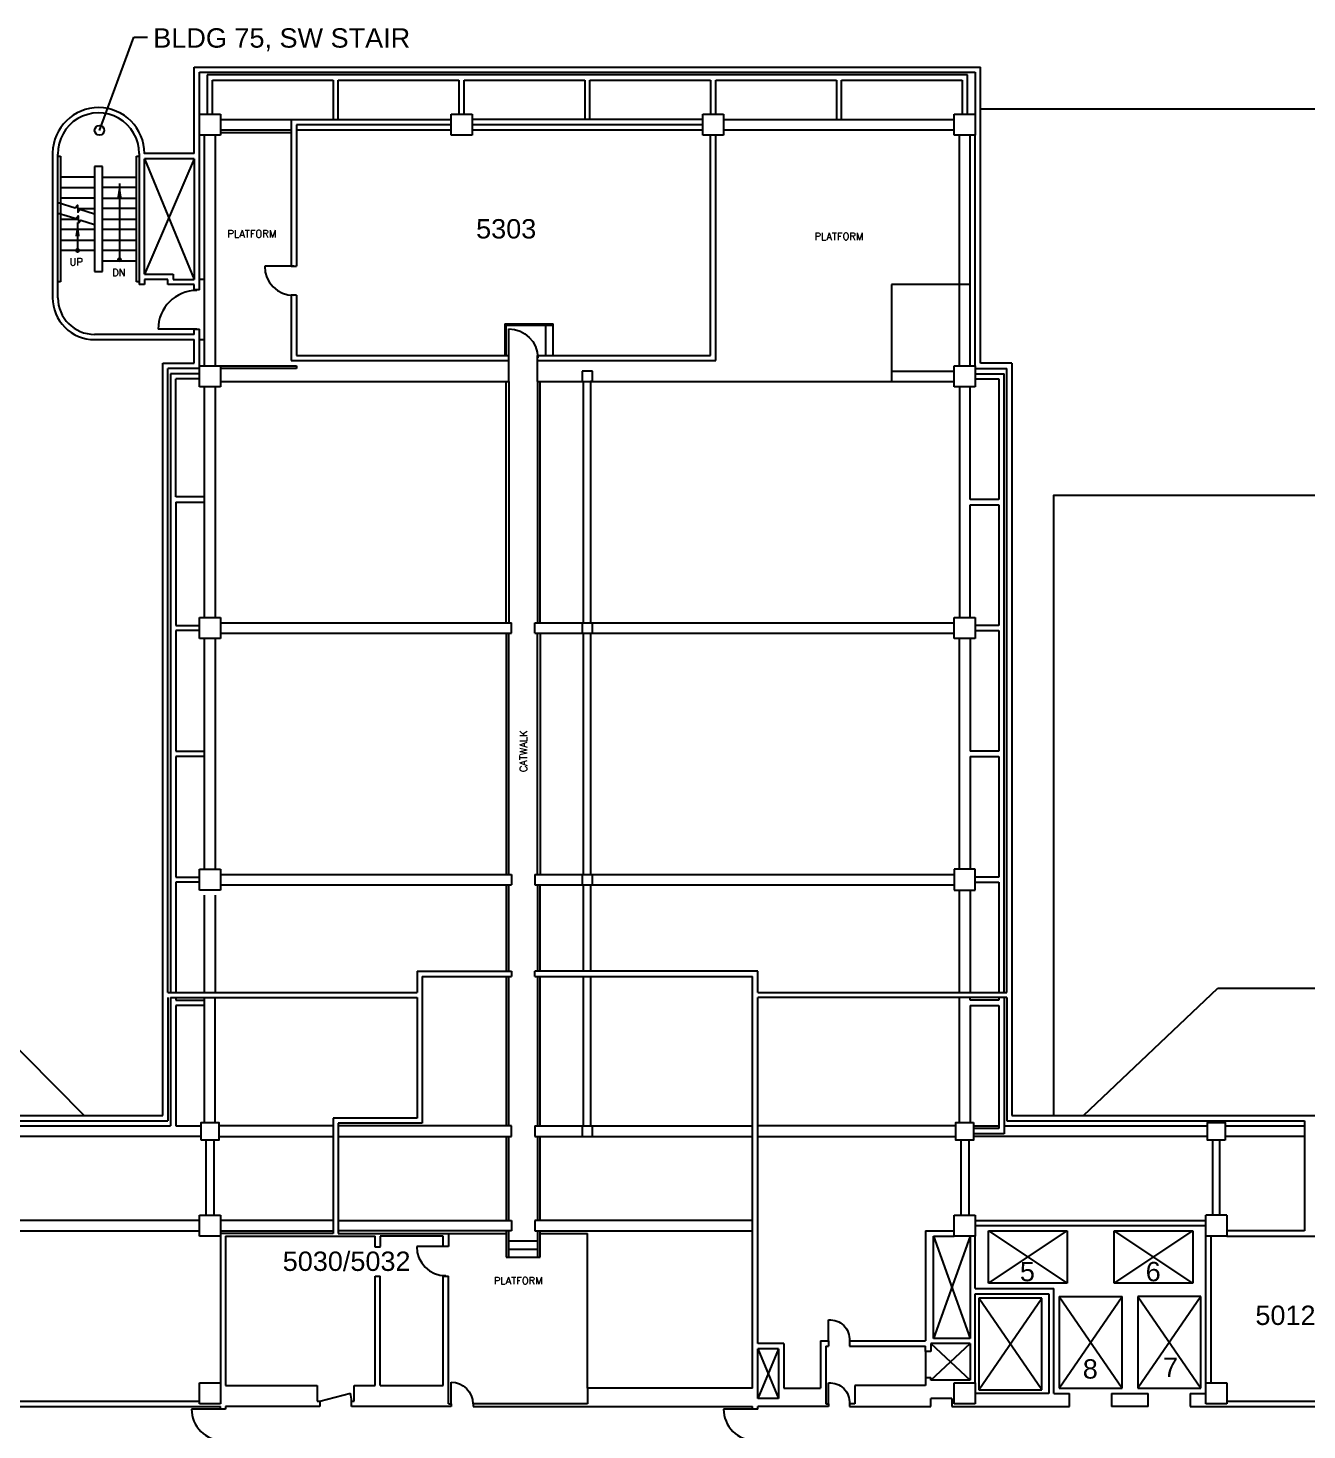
# Model space of a CAD drawing. Extents: x 338 to 7662, y 1563 to 4790.
# Drawn here: x 4434 to 6019, y 3052 to 4790 of the extents above; entities that cross this region are included whole.
import ezdxf
from ezdxf.enums import TextEntityAlignment as Align

# ---------------------------------------------------------------- set-up
doc = ezdxf.new("R2010")
doc.units = 0
doc.header["$LTSCALE"] = 150
doc.header["$MEASUREMENT"] = 0
doc.layers.get('0').update_dxf_attribs({"linetype": 'CONTINUOUS'})
for name, color, linetype in [('A-ANNO-TEXT', 4, 'CONTINUOUS'), ('A-ANNO-TEXT-STAIR', 4, 'CONTINUOUS'), ('A-ANNO-TX192', 4, 'CONTINUOUS'), ('A-COLS', 5, 'CONTINUOUS'), ('A-DOOR', 2, 'CONTINUOUS'), ('A-FLOR-BEAM', 1, 'CONTINUOUS'), ('A-FLOR-EVTR', 2, 'CONTINUOUS'), ('A-FLOR-HRAL', 1, 'CONTINUOUS'), ('A-FLOR-STRS', 2, 'CONTINUOUS'), ('A-ROOF-LEVL-FINE', 1, 'CONTINUOUS'), ('A-ROOF-LEVL-MED', 2, 'CONTINUOUS'), ('A-SHFT', 1, 'CONTINUOUS'), ('A-WALL-FULL', 6, 'CONTINUOUS'), ('X-ELEC', 1, 'CONTINUOUS')]:
    doc.layers.add(name, color=color, linetype=linetype)
doc.styles.add('ARIAL', font='arial.ttf')
doc.styles.add('AT', font='ARCHTITL.shx', dxfattribs={"width": 0.9})
doc.styles.get("Standard").update_dxf_attribs({"font": 'SIMPLEX'})
doc.dimstyles.new('DIM-96', dxfattribs={"dimscale": 96, "dimtxt": 0.18, "dimasz": 0.18, "dimexe": 0.18, "dimexo": 0.0625, "dimgap": 0.09, "dimtad": 0, "dimtih": 1, "dimtoh": 1, "dimdec": 4, "dimzin": 0, "dimdsep": 46, "dimlunit": 4, "dimtxsty": 'Standard', "dimcen": 0.09, "dimadec": 0, "dimazin": 0, "dimtfac": 1, "dimtdec": 4, "dimtofl": 0, "dimtmove": 2, "dimatfit": 3, "dimfxl": 1, "dimtolj": 1, "dimtzin": 0, "dimarcsym": 0})
doc.dimstyles.new('DIM1-4', dxfattribs={"dimscale": 48, "dimtxt": 0.09375, "dimasz": 0.125, "dimexe": 0.125, "dimexo": 0.09375, "dimgap": 0, "dimtad": 1, "dimdec": 6, "dimzin": 7, "dimdsep": 46, "dimlunit": 4, "dimtxsty": 'AT', "dimblk": 'TICK', "dimblk1": 'ARROW', "dimblk2": 'ARROW', "dimsah": 1, "dimcen": 2.25, "dimdle": 1.5, "dimadec": 0, "dimazin": 0, "dimtfac": 1, "dimtdec": 6, "dimtix": 1, "dimtofl": 0, "dimtmove": 2, "dimatfit": 3, "dimldrblk": 'ARROW', "dimfxl": 1, "dimtolj": 1, "dimtzin": 3, "dimarcsym": 0})

# ---------------------------------------------------------------- blocks, each defined once
blk = doc.blocks.new('ARROW')
at = {"layer": 'X-ELEC'}
for p, q in [((5, 14), (-5, 14)), ((-5, 14), (0, 0)), ((0, 0), (5, 14))]:
    blk.add_line(p, q, dxfattribs=at)
blk.add_solid([(-5, 14), (0, 1), (5, 14)], dxfattribs=at)
blk = doc.blocks.new('TICK')
for p, q in [((0.99, 0), (-0.99, 0)), ((-0.22, -0.22), (0.22, 0.22))]:
    blk.add_line(p, q)

msp = doc.modelspace()

# ---------------------------------------------------------------- linework, layer by layer
at = {"layer": 'A-ANNO-TEXT', "linetype": 'Continuous'}
for points in [[(4470.9, 4573.4), (4492, 4566.9), (4494.7, 4570.4), (4495.1, 4561.6), (4497.7, 4565.1), (4516, 4559.5)], [(4470.9, 4560.4), (4493.1, 4553.5), (4495.8, 4557), (4496.2, 4548.2), (4498.9, 4551.7), (4516, 4546.4)]]:
    msp.add_lwpolyline(points, dxfattribs=at)
at = {"layer": 'A-ANNO-TEXT', "const_width": 3}
for points in [[(4494.9, 4515.5, 1), (4494.9, 4512.5, 1)], [(4546.9, 4504, 1), (4546.9, 4501, 1)]]:
    msp.add_lwpolyline(points, format="xyb", close=True, dxfattribs=at)
at = {"layer": 'A-COLS'}
for p, q in [((4646, 4683), (4672, 4683)), ((4646, 4657), (4646, 4683)), ((4672, 4683), (4672, 4657)), ((4958, 4683), (4984, 4683)), ((4958, 4657), (4958, 4683)), ((4984, 4683), (4984, 4657)), ((5270, 4657), (5270, 4683)), ((5270, 4683), (5296, 4683)), ((5296, 4683), (5296, 4657)), ((5582, 4683), (5608, 4683)), ((5582, 4657), (5582, 4683)), ((5608, 4683), (5608, 4657)), ((4672, 4657), (4646, 4657)), ((4984, 4657), (4958, 4657)), ((5296, 4657), (5270, 4657)), ((5608, 4657), (5582, 4657)), ((4646, 4371), (4672, 4371)), ((4646, 4345), (4646, 4371)), ((4672, 4371), (4672, 4345)), ((5582, 4371), (5608, 4371)), ((5582, 4345), (5582, 4371)), ((5608, 4371), (5608, 4345)), ((4672, 4345), (4646, 4345)), ((5608, 4345), (5582, 4345)), ((4646, 4059), (4672, 4059)), ((4646, 4033), (4646, 4059)), ((4672, 4059), (4672, 4033)), ((5582, 4033), (5582, 4059)), ((5582, 4059), (5608, 4059)), ((5608, 4059), (5608, 4033)), ((4672, 4033), (4646, 4033)), ((5608, 4033), (5582, 4033)), ((4646, 3721), (4646, 3747)), ((4646, 3747), (4672, 3747)), ((4672, 3747), (4672, 3721)), ((5582, 3747), (5582, 3721)), ((5608, 3747), (5582, 3747)), ((5608, 3721), (5608, 3747)), ((4672, 3721), (4646, 3721)), ((5582, 3721), (5608, 3721)), ((4646, 3318), (4672, 3318)), ((4646, 3292), (4646, 3318)), ((4672, 3318), (4672, 3292)), ((5582, 3318), (5608, 3318)), ((5582, 3292), (5582, 3318)), ((5608, 3318), (5608, 3292)), ((5894, 3292), (5894, 3318)), ((5920, 3318), (5894, 3318)), ((5920, 3318), (5920, 3292)), ((4672, 3292), (4646, 3292)), ((5608, 3292), (5582, 3292)), ((5920, 3292), (5894, 3292)), ((4646, 3084), (4646, 3110)), ((4646, 3110), (4672, 3110)), ((4672, 3110), (4672, 3084)), ((5582, 3084), (5582, 3110)), ((5582, 3110), (5608, 3110)), ((5608, 3110), (5608, 3084)), ((5894, 3110), (5920, 3110)), ((5894, 3084), (5894, 3110)), ((5920, 3110), (5920, 3084)), ((4672, 3084), (4646, 3084)), ((5608, 3084), (5582, 3084)), ((5920, 3084), (5894, 3084))]:
    msp.add_line(p, q, dxfattribs=at)
for points in [[(4648, 3411), (4648, 3433), (4670, 3433), (4670, 3411)], [(5606, 3433), (5606, 3411), (5584, 3411), (5584, 3433)], [(5918, 3411), (5896, 3411), (5896, 3433), (5918, 3433)]]:
    msp.add_lwpolyline(points, close=True, dxfattribs=at)
at = {"layer": 'A-DOOR'}
for p, q in [((4763, 4494.5), (4727, 4494.5)), ((4642.8, 4416.5), (4594.8, 4416.5)), ((5029.5, 4380.8), (5029.5, 4416.8)), ((4951.5, 3279), (4915.5, 3279)), ((5426, 3162), (5426, 3188)), ((4795.5, 3087.2), (4833.2, 3097.3)), ((4958, 3084), (4958, 3111)), ((5426, 3084), (5426, 3110)), ((4675.3, 3077.5), (4636.3, 3077.5)), ((5335, 3077.5), (5296, 3077.5))]:
    msp.add_line(p, q, dxfattribs=at)
msp.add_arc((4795.5, 3087.2), 39, 0, 15, dxfattribs=at)
for centre, major_axis, start_param, end_param in [((4763, 4494.5), (-25.5, 25.5), 0.785398, 2.356194), ((4642.8, 4416.5), (33.9, 33.9), 0.785398, 2.356194), ((4951.5, 3279), (-25.5, 25.5), 0.785398, 2.356194), ((4675.3, 3077.5), (27.6, 27.6), 2.356194, 3.926991), ((5335, 3077.5), (27.6, 27.6), 2.356194, 3.926991)]:
    msp.add_ellipse(centre, major_axis=major_axis, ratio=1, start_param=start_param, end_param=end_param, dxfattribs=at)
at = {"layer": 'A-DOOR', "extrusion": (0, 0, -1)}
for centre, major_axis, ratio, start_param, end_param in [((5029.5, 4380.8), (-25.5, 25.5), 1, 0.785398, 2.356194), ((5426, 3162), (19.1, 19.1), 0.928452, -0.822482, 0.822482), ((4958, 3084), (19.1, 19.1), 1, 5.497787, 7.068583), ((5426, 3084), (19.1, 19.1), 0.928452, -0.822482, 0.822482)]:
    msp.add_ellipse(centre, major_axis=major_axis, ratio=ratio, start_param=start_param, end_param=end_param, dxfattribs=at)
at = {"layer": 'A-FLOR-BEAM'}
for p, q in [((5598.2, 4731.8), (4655.8, 4731.8)), ((4655.8, 4731.8), (4655.8, 4683)), ((5598.2, 4683), (5598.2, 4731.8)), ((4662.2, 4683), (4662.2, 4725.2)), ((4662.2, 4725.2), (4811.8, 4725.2)), ((4811.8, 4725.2), (4811.8, 4676.5)), ((4818.2, 4676.5), (4818.2, 4725.2)), ((4818.2, 4725.2), (4967.8, 4725.2)), ((4967.8, 4725.2), (4967.8, 4683)), ((4974.2, 4683), (4974.2, 4725.2)), ((4974.2, 4725.2), (5123.8, 4725.2)), ((5123.8, 4725.2), (5123.8, 4676.5)), ((5130.2, 4676.5), (5130.2, 4725.2)), ((5130.2, 4725.2), (5279.8, 4725.2)), ((5279.8, 4725.2), (5279.8, 4683)), ((5286.2, 4683), (5286.2, 4725.2)), ((5286.2, 4725.2), (5435.8, 4725.2)), ((5435.8, 4725.2), (5435.8, 4676.5)), ((5442.2, 4676.5), (5442.2, 4725.2)), ((5442.2, 4725.2), (5591.8, 4725.2)), ((5591.8, 4725.2), (5591.8, 4683)), ((4672, 4676.5), (4759.8, 4676.5)), ((5296, 4676.5), (5582, 4676.5)), ((5296, 4663.5), (5582, 4663.5)), ((4652.5, 4371), (4652.5, 4657)), ((4665.5, 4657), (4665.5, 4371)), ((5588.5, 4371), (5588.5, 4657)), ((5601.5, 4371), (5601.5, 4657)), ((5133.5, 4364.5), (5120.5, 4364.5)), ((5120.5, 4364.5), (5120.5, 4351.5)), ((5133.5, 4351.5), (5133.5, 4364.5)), ((4646, 4361.2), (4610.2, 4361.2)), ((4610.2, 4361.2), (4610.2, 3594.2)), ((4646, 4354.8), (4616.8, 4354.8)), ((4616.8, 4208.5), (4616.8, 4354.8)), ((5120.5, 4351.5), (5122, 4351.5)), ((5122, 4351.5), (5122, 4052.5)), ((5131, 4351.5), (5131, 4052.5)), ((5133.5, 4351.5), (5131, 4351.5)), ((5608, 4361.2), (5643.8, 4361.2)), ((5608, 4354.8), (5637.2, 4354.8)), ((5637.2, 4354.8), (5637.2, 4205.2)), ((5643.8, 3594.2), (5643.8, 4361.2)), ((4652.5, 4059), (4652.5, 4345)), ((4665.5, 4345), (4665.5, 4059)), ((5588.5, 4345), (5588.5, 4059)), ((5601.5, 4205.2), (5601.5, 4345)), ((4652.5, 4208.5), (4616.8, 4208.5)), ((4616.8, 4202), (4616.8, 4049.2)), ((4616.8, 4202), (4652.5, 4202)), ((5637.2, 4205.2), (5601.5, 4205.2)), ((5601.5, 4059), (5601.5, 4198.8)), ((5601.5, 4198.8), (5637.2, 4198.8)), ((5637.2, 4198.8), (5637.2, 4049.2)), ((4672, 4052.5), (5032.8, 4052.5)), ((5032.8, 4039.5), (5032.8, 4052.5)), ((5062, 4039.5), (5062, 4052.5)), ((5062, 4052.5), (5582, 4052.5)), ((5120.5, 4052.5), (5120.5, 4039.5)), ((5133.5, 4039.5), (5133.5, 4052.5)), ((4616.8, 4049.2), (4646, 4049.2)), ((4646, 4042.8), (4616.8, 4042.8)), ((4616.8, 4042.8), (4616.8, 3893.2)), ((4652.5, 3747), (4652.5, 4033)), ((4665.5, 4033), (4665.5, 3747)), ((4672, 4039.5), (5032.8, 4039.5)), ((5062, 4039.5), (5582, 4039.5)), ((5122, 4039.5), (5122, 3740.5)), ((5131, 4039.5), (5131, 3740.5)), ((5588.5, 3747), (5588.5, 4033)), ((5601.5, 4033), (5601.5, 3893.2)), ((5637.2, 4049.2), (5608, 4049.2)), ((5608, 4042.8), (5637.2, 4042.8)), ((5637.2, 4042.8), (5637.2, 3893.2)), ((4616.8, 3893.2), (4652.5, 3893.2)), ((4652.5, 3886.8), (4616.8, 3886.8)), ((4616.8, 3886.8), (4616.8, 3737.2)), ((5637.2, 3893.2), (5601.5, 3893.2)), ((5601.5, 3886.8), (5637.2, 3886.8)), ((5601.5, 3886.8), (5601.5, 3747)), ((5637.2, 3886.8), (5637.2, 3737.2)), ((4616.8, 3737.2), (4646, 3737.2)), ((4672, 3740.5), (5032.8, 3740.5)), ((5032.8, 3740.5), (5032.8, 3727.5)), ((5062, 3740.5), (5582, 3740.5)), ((5062, 3740.5), (5062, 3727.5)), ((5120.5, 3740.5), (5120.5, 3727.5)), ((5133.5, 3727.5), (5133.5, 3740.5)), ((5637.2, 3737.2), (5608, 3737.2)), ((4646, 3730.8), (4616.8, 3730.8)), ((4616.8, 3730.8), (4616.8, 3594.2)), ((4672, 3727.5), (5032.8, 3727.5)), ((5062, 3727.5), (5582, 3727.5)), ((5122, 3727.5), (5122, 3620.3)), ((5131, 3727.5), (5131, 3620.3)), ((5588.5, 3594.2), (5588.5, 3721)), ((5601.5, 3721), (5601.5, 3594.2)), ((5608, 3730.8), (5637.2, 3730.8)), ((5637.2, 3730.8), (5637.2, 3594.2)), ((4652.5, 3594.2), (4652.5, 3714.5)), ((4665.5, 3714.5), (4665.5, 3594.2)), ((5122, 3613.8), (5122, 3428.5)), ((5131, 3613.8), (5131, 3428.5)), ((4610.2, 3587.8), (4610.2, 3428.5)), ((4616.8, 3587.8), (4616.8, 3584.5)), ((4616.8, 3584.5), (4652.5, 3584.5)), ((4652.5, 3433), (4652.5, 3587.8)), ((4665.5, 3433), (4665.5, 3587.8)), ((5588.5, 3433), (5588.5, 3587.8)), ((5601.5, 3584.5), (5601.5, 3587.8)), ((5637.2, 3584.5), (5601.5, 3584.5)), ((5637.2, 3587.8), (5637.2, 3584.5)), ((5643.8, 3587.8), (5643.8, 3418.8)), ((4652.5, 3578), (4616.8, 3578)), ((4616.8, 3578), (4616.8, 3428.5)), ((5601.5, 3578), (5637.2, 3578)), ((5601.5, 3578), (5601.5, 3433)), ((5637.2, 3578), (5637.2, 3425.2)), ((4358, 3428.5), (4610.2, 3428.5)), ((4616.8, 3428.5), (4648, 3428.5)), ((4811.8, 3428.5), (4670, 3428.5)), ((5032.8, 3428.5), (4818.2, 3428.5)), ((5032.8, 3415.5), (5032.8, 3428.5)), ((5062, 3428.5), (5331.7, 3428.5)), ((5062, 3428.5), (5062, 3415.5)), ((5120.5, 3428.5), (5120.5, 3415.5)), ((5133.5, 3415.5), (5133.5, 3428.5)), ((5584, 3428.5), (5338.2, 3428.5)), ((5606, 3428.5), (5637.2, 3428.5)), ((5637.2, 3425.2), (5606, 3425.2)), ((5643.8, 3428.5), (5896, 3428.5)), ((5918, 3428.5), (6016, 3428.5)), ((4648, 3415.5), (4358, 3415.5)), ((4654, 3411), (4654, 3318)), ((4664, 3411), (4664, 3318)), ((4670, 3415.5), (4811.8, 3415.5)), ((4818.2, 3415.5), (5032.8, 3415.5)), ((5062, 3415.5), (5331.7, 3415.5)), ((5338.2, 3415.5), (5584, 3415.5)), ((5590, 3411), (5590, 3318)), ((5600, 3411), (5600, 3318)), ((5643.8, 3418.8), (5606, 3418.8)), ((5896, 3415.5), (5606, 3415.5)), ((5902, 3411), (5902, 3318)), ((5911, 3411), (5911, 3318)), ((6016, 3415.5), (5918, 3415.5)), ((4646, 3311.5), (4360, 3311.5)), ((4811.8, 3311.5), (4672, 3311.5)), ((4818.2, 3311.5), (5032.8, 3311.5)), ((5032.8, 3311.5), (5032.8, 3298.5)), ((5062, 3311.5), (5062, 3298.5)), ((5331.7, 3311.5), (5062, 3311.5)), ((4360, 3298.5), (4646, 3298.5)), ((4672, 3298.5), (4811.8, 3298.5)), ((5032.8, 3298.5), (4818.2, 3298.5)), ((5062, 3298.5), (5331.7, 3298.5))]:
    msp.add_line(p, q, dxfattribs=at)
at = {"layer": 'A-FLOR-EVTR'}
for p, q in [((5624.2, 3298.5), (5721.8, 3233.5)), ((5624.2, 3233.5), (5721.8, 3298.5)), ((5624.2, 3298.5), (5721.8, 3298.5)), ((5624.2, 3233.5), (5624.2, 3298.5)), ((5721.8, 3298.5), (5721.8, 3233.5)), ((5877.8, 3233.5), (5780.2, 3298.5)), ((5780.2, 3233.5), (5877.8, 3298.5)), ((5780.2, 3233.5), (5780.2, 3298.5)), ((5780.2, 3298.5), (5877.8, 3298.5)), ((5877.8, 3298.5), (5877.8, 3233.5)), ((5721.8, 3233.5), (5624.2, 3233.5)), ((5877.8, 3233.5), (5780.2, 3233.5)), ((5712, 3217.2), (5790, 3103.5)), ((5712, 3217.2), (5712, 3103.5)), ((5712, 3217.2), (5790, 3217.2)), ((5712, 3103.5), (5790, 3217.2)), ((5790, 3103.5), (5790, 3217.2)), ((5809.5, 3217.2), (5809.5, 3103.5)), ((5887.5, 3217.2), (5809.5, 3217.2)), ((5887.5, 3217.2), (5809.5, 3103.5)), ((5809.5, 3217.2), (5887.5, 3103.5)), ((5887.5, 3103.5), (5887.5, 3217.2)), ((5612.5, 3215.2), (5612.5, 3101.5)), ((5612.5, 3101.5), (5690.5, 3215.2)), ((5690.5, 3101.5), (5612.5, 3215.2)), ((5690.5, 3215.2), (5612.5, 3215.2)), ((5690.5, 3101.5), (5690.5, 3215.2)), ((5612.5, 3101.5), (5690.5, 3101.5)), ((5712, 3103.5), (5790, 3103.5)), ((5809.5, 3103.5), (5887.5, 3103.5))]:
    msp.add_line(p, q, dxfattribs=at)
at = {"layer": 'A-FLOR-HRAL'}
for p, q in [((4672, 4663.5), (4759.8, 4663.5)), ((4672, 4660.2), (4759.8, 4660.2)), ((4672, 4371), (4766.2, 4371)), ((4766.2, 4367.8), (4672, 4367.8)), ((4766.2, 4371), (4766.2, 4367.8))]:
    msp.add_line(p, q, dxfattribs=at)
at = {"layer": 'A-FLOR-STRS'}
for p, q in [((4470.5, 4631), (4473.8, 4631)), ((4473.8, 4631), (4473.8, 4475)), ((4568, 4631), (4571.2, 4631)), ((4568, 4475), (4568, 4631)), ((4516, 4605), (4473.8, 4605)), ((4473.8, 4592), (4516, 4592)), ((4525.8, 4605), (4568, 4605)), ((4568, 4592), (4525.8, 4592)), ((4516, 4579), (4473.8, 4579)), ((4525.8, 4579), (4568, 4579)), ((4494.9, 4566), (4516, 4566)), ((4568, 4566), (4525.8, 4566)), ((4473.8, 4553), (4496, 4553)), ((4516, 4540), (4473.8, 4540)), ((4525.8, 4553), (4568, 4553)), ((4568, 4540), (4525.8, 4540)), ((4473.8, 4527), (4516, 4527)), ((4525.8, 4527), (4568, 4527)), ((4516, 4514), (4473.8, 4514)), ((4568, 4514), (4525.8, 4514)), ((4525.8, 4501), (4568, 4501)), ((4473.8, 4475), (4470.5, 4475)), ((4571.2, 4475), (4568, 4475)), ((5024.6, 4423), (5084.8, 4423)), ((5024.6, 4423), (5024.6, 4384)), ((5026.2, 4384), (5026.2, 4421.4)), ((5026.2, 4421.4), (5084.8, 4421.4)), ((5075, 4423), (5075, 4384)), ((5084.8, 4384), (5084.8, 4423)), ((5026.2, 4052.5), (5026.2, 4351.5)), ((5029.5, 4351.5), (5029.5, 4052.5)), ((5065.2, 4351.5), (5065.2, 4052.5)), ((5068.5, 4052.5), (5068.5, 4351.5)), ((5026.2, 4039.5), (5026.2, 3740.5)), ((5029.5, 3740.5), (5029.5, 4039.5)), ((5065.2, 3740.5), (5065.2, 4039.5)), ((5068.5, 4039.5), (5068.5, 3740.5)), ((5026.2, 3727.5), (5026.2, 3620.3)), ((5029.5, 3620.3), (5029.5, 3727.5)), ((5065.2, 3727.5), (5065.2, 3620.3)), ((5068.5, 3620.3), (5068.5, 3727.5)), ((5026.2, 3613.8), (5026.2, 3428.5)), ((5029.5, 3428.5), (5029.5, 3613.8)), ((5065.2, 3613.8), (5065.2, 3428.5)), ((5068.5, 3428.5), (5068.5, 3613.8)), ((5026.2, 3415.5), (5026.2, 3311.5)), ((5029.5, 3311.5), (5029.5, 3415.5)), ((5065.2, 3415.5), (5065.2, 3311.5)), ((5068.5, 3311.5), (5068.5, 3415.5)), ((4954.8, 3295.2), (5026.2, 3295.2)), ((5026.2, 3298.5), (5026.2, 3266)), ((5029.5, 3266), (5029.5, 3298.5)), ((5065.2, 3285.5), (5029.5, 3285.5)), ((5065.2, 3298.5), (5065.2, 3266)), ((5068.5, 3266), (5068.5, 3298.5)), ((5068.5, 3295.2), (5127, 3295.2)), ((5127, 3103.5), (5127, 3295.2)), ((5029.5, 3275.8), (5065.2, 3275.8)), ((5026.2, 3266), (5068.5, 3266))]:
    msp.add_line(p, q, dxfattribs=at)
at = {"layer": 'A-ROOF-LEVL-FINE'}
for p, q in [((4344.7, 3601.5), (4503, 3441.5)), ((5742.2, 3441.5), (5908.8, 3599.4)), ((5908.8, 3599.4), (6220.7, 3599.4))]:
    msp.add_line(p, q, dxfattribs=at)
at = {"layer": 'A-ROOF-LEVL-MED'}
msp.add_line((6511.5, 4689.3), (5614.5, 4689.3), dxfattribs=at)
msp.add_lwpolyline([(5705.5, 3441.5), (5705.5, 4210.5), (6422.5, 4210.5), (6422.5, 3441.5)], dxfattribs=at)
at = {"layer": 'A-SHFT'}
for p, q in [((4577.8, 4627.7), (4639.5, 4478.2)), ((4639.5, 4627.7), (4577.8, 4484.8)), ((5601.5, 3292), (5556, 3165.2)), ((5556, 3292), (5601.5, 3165.2)), ((5364.2, 3152.2), (5338.2, 3090.5)), ((5338.2, 3152.2), (5364.2, 3090.5)), ((5546.2, 3149), (5546.2, 3116.5)), ((5552.8, 3158.8), (5601.5, 3113.2)), ((5552.8, 3113.2), (5601.5, 3158.8))]:
    msp.add_line(p, q, dxfattribs=at)
at = {"layer": 'A-WALL-FULL'}
for p, q in [((4639.5, 4634.2), (4639.5, 4741.5)), ((4639.5, 4741.5), (5614.5, 4741.5)), ((4646, 4735), (5608, 4735)), ((4646, 4465.2), (4646, 4735)), ((5608, 4735), (5608, 4683)), ((5614.5, 4374.2), (5614.5, 4741.5)), ((4759.8, 4676.5), (4759.8, 4494.5)), ((4759.8, 4676.5), (4958, 4676.5)), ((5270, 4676.5), (4984, 4676.5)), ((4958, 4670), (4766.2, 4670)), ((4766.2, 4670), (4766.2, 4494.5)), ((4766.2, 4663.5), (4958, 4663.5)), ((5270, 4670), (4984, 4670)), ((4984, 4663.5), (5270, 4663.5)), ((5279.8, 4384), (5279.8, 4657)), ((5286.2, 4377.5), (5286.2, 4657)), ((5608, 4371), (5608, 4657)), ((4470.5, 4455.5), (4470.5, 4633.4)), ((4571.2, 4634.2), (4571.2, 4627.7)), ((4571.2, 4627.7), (4571.2, 4471.8)), ((4577.8, 4484.8), (4577.8, 4627.7)), ((4639.5, 4627.7), (4577.8, 4627.7)), ((4639.5, 4627.7), (4639.5, 4478.2)), ((4525.8, 4618), (4516, 4618)), ((4516, 4618), (4516, 4488)), ((4525.8, 4488), (4525.8, 4618)), ((4516, 4488), (4525.8, 4488)), ((4577.8, 4484.8), (4613.5, 4484.8)), ((4613.5, 4484.8), (4613.5, 4478.2)), ((4759.8, 4494.5), (4766.2, 4494.5)), ((4577.8, 4471.8), (4571.2, 4471.8)), ((4577.8, 4478.2), (4577.8, 4471.8)), ((4607, 4478.2), (4577.8, 4478.2)), ((4607, 4471.8), (4607, 4478.2)), ((4639.5, 4471.8), (4607, 4471.8)), ((4613.5, 4478.2), (4639.5, 4478.2)), ((4639.5, 4465.2), (4639.5, 4471.8)), ((4652.5, 4478.2), (4646, 4478.2)), ((5601.5, 4471.8), (5504, 4471.8)), ((5504, 4471.8), (5504, 4351.5)), ((4646, 4465.2), (4639.5, 4465.2)), ((4759.8, 4458.8), (4759.8, 4377.5)), ((4766.2, 4458.8), (4759.8, 4458.8)), ((4766.2, 4458.8), (4766.2, 4384)), ((4639.5, 4416.5), (4646, 4416.5)), ((4639.5, 4410), (4639.5, 4416.5)), ((4646, 4367.8), (4646, 4416.5)), ((4639.5, 4410), (4516, 4410)), ((4639.5, 4374.2), (4639.5, 4403.5)), ((4646, 4403.5), (4652.5, 4403.5)), ((4766.2, 4384), (5029.5, 4384)), ((5029.5, 4351.5), (5029.5, 4384)), ((5065.2, 4351.5), (5065.2, 4384)), ((5065.2, 4384), (5279.8, 4384)), ((4600.5, 3441.5), (4600.5, 4374.2)), ((4600.5, 4374.2), (4639.5, 4374.2)), ((4646, 4367.8), (4607, 4367.8)), ((4607, 3594.2), (4607, 4367.8)), ((4759.8, 4377.5), (5029.5, 4377.5)), ((5065.2, 4377.5), (5286.2, 4377.5)), ((5504, 4364.5), (5582, 4364.5)), ((5608, 4367.8), (5647, 4367.8)), ((5653.5, 4374.2), (5614.5, 4374.2)), ((5647, 3594.2), (5647, 4367.8)), ((5653.5, 4374.2), (5653.5, 3441.5)), ((4672, 4351.5), (5029.5, 4351.5)), ((5065.2, 4351.5), (5120.5, 4351.5)), ((5120.5, 4351.5), (5582, 4351.5)), ((4915.8, 3620.3), (4915.8, 3594.2)), ((4915.8, 3620.3), (5032.8, 3620.3)), ((5032.8, 3620.3), (5032.8, 3613.8)), ((5062, 3613.8), (5062, 3620.3)), ((5338.2, 3620.3), (5062, 3620.3)), ((5338.2, 3594.2), (5338.2, 3620.3)), ((4922.2, 3613.8), (4922.2, 3431.8)), ((4922.2, 3613.8), (5032.8, 3613.8)), ((5062, 3613.8), (5331.7, 3613.8)), ((5331.7, 3103.5), (5331.7, 3613.8)), ((4607, 3594.2), (4915.8, 3594.2)), ((4607, 3587.8), (4607, 3435)), ((4610.2, 3587.8), (4915.8, 3587.8)), ((4915.8, 3587.8), (4915.8, 3438.2)), ((5338.2, 3594.2), (5647, 3594.2)), ((5647, 3587.8), (5338.2, 3587.8)), ((5338.2, 3158.8), (5338.2, 3587.8)), ((5647, 3587.8), (5647, 3435)), ((3687.2, 3441.5), (4600.5, 3441.5)), ((3723, 3435), (4607, 3435)), ((4811.8, 3438.2), (4811.8, 3295.2)), ((4915.8, 3438.2), (4811.8, 3438.2)), ((4818.2, 3431.8), (4818.2, 3295.2)), ((4922.2, 3431.8), (4818.2, 3431.8)), ((5647, 3435), (6016, 3435)), ((5653.5, 3441.5), (6472.5, 3441.5)), ((6016, 3435), (6016, 3298.5)), ((5608, 3311.5), (5894, 3311.5)), ((5608, 3305), (5894, 3305)), ((4811.8, 3295.2), (4672, 3295.2)), ((4672, 3292), (4672, 3110)), ((4678.5, 3292), (4678.5, 3106.8)), ((4678.5, 3292), (4863.8, 3292)), ((4818.2, 3295.2), (4954.8, 3295.2)), ((4863.8, 3278.4), (4863.8, 3292)), ((4870.2, 3292), (4870.2, 3279)), ((4948.2, 3292), (4870.2, 3292)), ((4948.2, 3279), (4948.2, 3292)), ((4954.8, 3295.2), (4954.8, 3279)), ((5068.5, 3285.5), (5068.5, 3295.2)), ((5546.2, 3298.5), (5582, 3298.5)), ((5546.2, 3298.5), (5546.2, 3162)), ((5556, 3165.2), (5556, 3292)), ((5556, 3292), (5582, 3292)), ((5601.5, 3292), (5601.5, 3165.2)), ((5608, 3227), (5608, 3292)), ((5894, 3110), (5894, 3292)), ((5900.5, 3110), (5900.5, 3292)), ((6016, 3298.5), (5920, 3298.5)), ((5920, 3292), (6105.2, 3292)), ((4870.4, 3278.4), (4863.8, 3278.4)), ((4954.8, 3279), (4948.2, 3279)), ((4863.8, 3242.5), (4870.2, 3242.5)), ((4863.8, 3106.8), (4863.8, 3242.5)), ((4870.2, 3106.8), (4870.2, 3242.5)), ((4948.2, 3242.5), (4954.8, 3242.5)), ((4948.2, 3106.8), (4948.2, 3242.5)), ((4954.8, 3084), (4954.8, 3242.5)), ((5608, 3227), (5705.5, 3227)), ((5608, 3110), (5608, 3220.5)), ((5608, 3220.5), (5699, 3220.5)), ((5699, 3220.5), (5699, 3097)), ((5705.5, 3097), (5705.5, 3227)), ((5601.5, 3165.2), (5556, 3165.2)), ((5370.8, 3158.8), (5338.2, 3158.8)), ((5338.2, 3149), (5338.2, 3152.2)), ((5338.2, 3090.5), (5338.2, 3152.2)), ((5364.2, 3152.2), (5338.2, 3152.2)), ((5364.2, 3152.2), (5364.2, 3090.5)), ((5370.8, 3158.8), (5370.8, 3103.5)), ((5416.2, 3162), (5416.2, 3103.5)), ((5416.2, 3162), (5426, 3162)), ((5422.8, 3155.5), (5422.8, 3084)), ((5422.8, 3155.5), (5426, 3155.5)), ((5426, 3162), (5426, 3155.5)), ((5452, 3162), (5452, 3155.5)), ((5452, 3162), (5546.2, 3162)), ((5452, 3155.5), (5546.2, 3155.5)), ((5546.2, 3149), (5546.2, 3155.5)), ((5552.8, 3149), (5546.2, 3149)), ((5601.5, 3158.8), (5552.8, 3158.8)), ((5552.8, 3158.8), (5552.8, 3149)), ((5601.5, 3158.8), (5601.5, 3113.2)), ((5338.2, 3103.5), (5338.2, 3142.5)), ((5546.2, 3116.5), (5546.2, 3106.8)), ((5546.2, 3116.5), (5552.8, 3116.5)), ((5552.8, 3113.2), (5552.8, 3116.5)), ((5601.5, 3113.2), (5552.8, 3113.2)), ((4678.5, 3106.8), (4792.2, 3106.8)), ((4792.2, 3106.8), (4792.2, 3087.2)), ((4837.8, 3087.2), (4837.8, 3106.8)), ((4837.8, 3106.8), (4863.8, 3106.8)), ((4870.2, 3106.8), (4948.2, 3106.8)), ((5331.7, 3103.5), (5127, 3103.5)), ((5127, 3103.5), (5127, 3084)), ((5370.8, 3103.5), (5416.2, 3103.5)), ((5458.5, 3106.8), (5458.5, 3084)), ((5546.2, 3106.8), (5458.5, 3106.8)), ((5699, 3097), (5608, 3097)), ((5705.5, 3097), (5725, 3097)), ((5725, 3080.8), (5725, 3097)), ((5777, 3097), (5822.5, 3097)), ((5777, 3097), (5777, 3080.8)), ((5822.5, 3080.8), (5822.5, 3097)), ((5874.5, 3097), (5894, 3097)), ((5874.5, 3097), (5874.5, 3080.8)), ((3820.5, 3080.8), (4672, 3080.8)), ((4360, 3087.2), (4646, 3087.2)), ((4672, 3077.5), (4672, 3080.8)), ((4678.5, 3077.5), (4672, 3077.5)), ((4678.5, 3080.8), (4678.5, 3077.5)), ((4795.5, 3080.8), (4678.5, 3080.8)), ((4792.2, 3087.2), (4795.5, 3087.2)), ((4795.5, 3087.2), (4795.5, 3080.8)), ((4834.5, 3087.2), (4837.8, 3087.2)), ((4834.5, 3080.8), (4834.5, 3087.2)), ((4958, 3080.8), (4834.5, 3080.8)), ((4954.8, 3084), (4958, 3084)), ((4958, 3084), (4958, 3080.8)), ((4985.4, 3084), (4985.4, 3080.8)), ((5127, 3084), (4985.4, 3084)), ((4985.4, 3080.8), (5331.7, 3080.8)), ((5331.7, 3077.5), (5331.7, 3080.8)), ((5338.2, 3077.5), (5331.7, 3077.5)), ((5364.2, 3090.5), (5338.2, 3090.5)), ((5426, 3080.8), (5338.2, 3080.8)), ((5338.2, 3077.5), (5338.2, 3080.8)), ((5422.8, 3084), (5426, 3084)), ((5426, 3084), (5426, 3080.8)), ((5452, 3084), (5452, 3080.8)), ((5458.5, 3084), (5452, 3084)), ((5452, 3080.8), (5552.8, 3080.8)), ((5578.8, 3090.5), (5552.8, 3090.5)), ((5552.8, 3080.8), (5552.8, 3090.5)), ((5578.8, 3090.5), (5578.8, 3080.8)), ((5578.8, 3080.8), (5725, 3080.8)), ((5822.5, 3080.8), (5777, 3080.8)), ((5874.5, 3080.8), (6066.2, 3080.8)), ((5920, 3087.2), (6066.2, 3087.2))]:
    msp.add_line(p, q, dxfattribs=at)
msp.add_lwpolyline([(4639.5, 4634.2), (4577.8, 4634.2, 0.992405), (4464, 4635.1), (4464, 4455.5, 0.414214), (4516, 4403.5), (4639.5, 4403.5)], format="xyb", dxfattribs=at)
for centre, radius, start, end in [((4520.9, 4634.2), 50.4, 0, 180.9283), ((4516, 4455.5), 45.5, 180, 270)]:
    msp.add_arc(centre, radius, start, end, dxfattribs=at)

# ---------------------------------------------------------------- texts
at = {"layer": 'A-ANNO-TEXT'}
for p in [(4711, 4530.2), (5439, 4527), (5041.3, 3232.2)]:
    msp.add_text('PLATFORM', height=9, dxfattribs=at).set_placement(p, align=Align.CENTER)
msp.add_text('CATWALK', height=9, rotation=90, dxfattribs=at).set_placement((5052.2, 3893.2), align=Align.CENTER)
at = {"layer": 'A-ANNO-TEXT', "char_height": 9, "attachment_point": 2}
for s, insert, width in [('UP', (4493.3, 4504.4), 30.516), ('DN', (4546.1, 4491.1), 29.061)]:
    msp.add_mtext(s, dxfattribs=dict(at, insert=insert, width=width))
at = {"layer": 'A-ANNO-TEXT-STAIR', "style": 'ARIAL'}
msp.add_text('BLDG 75, SW STAIR', height=24, dxfattribs=at).set_placement((4588.8, 4765.5))
at = {"layer": 'A-ANNO-TX192', "style": 'ARIAL'}
for s, p in [('5303', (4989.1, 4528.9)), ('5030/5032', (4749.3, 3248.8)), ('5', (5663.3, 3236)), ('6', (5819.3, 3236)), ('5012', (5955.3, 3181.8)), ('8', (5741.3, 3115.3)), ('7', (5840.8, 3117.3))]:
    msp.add_text(s, height=24, dxfattribs=at).set_placement(p)

# ---------------------------------------------------------------- leaders
at = {"layer": 'A-ANNO-TEXT'}
for points in [[(4546.9, 4597), (4546.9, 4502.5)], [(4494.9, 4548.9), (4494.9, 4514)]]:
    msp.add_leader(points, dimstyle='DIM-96', override={"dimgap": 0.09, "dimtad": 0}, dxfattribs=at)
at = {"layer": 'A-ANNO-TEXT-STAIR'}
msp.add_leader([(4522.1, 4662.9), (4564.5, 4778.5), (4581.5, 4778.5)], dimstyle='DIM1-4', override={"dimscale": 96, "dimgap": 0, "dimtad": 0, "dimldrblk": 'DotBlank'}, dxfattribs=at)

doc.saveas('drawing.dxf')
